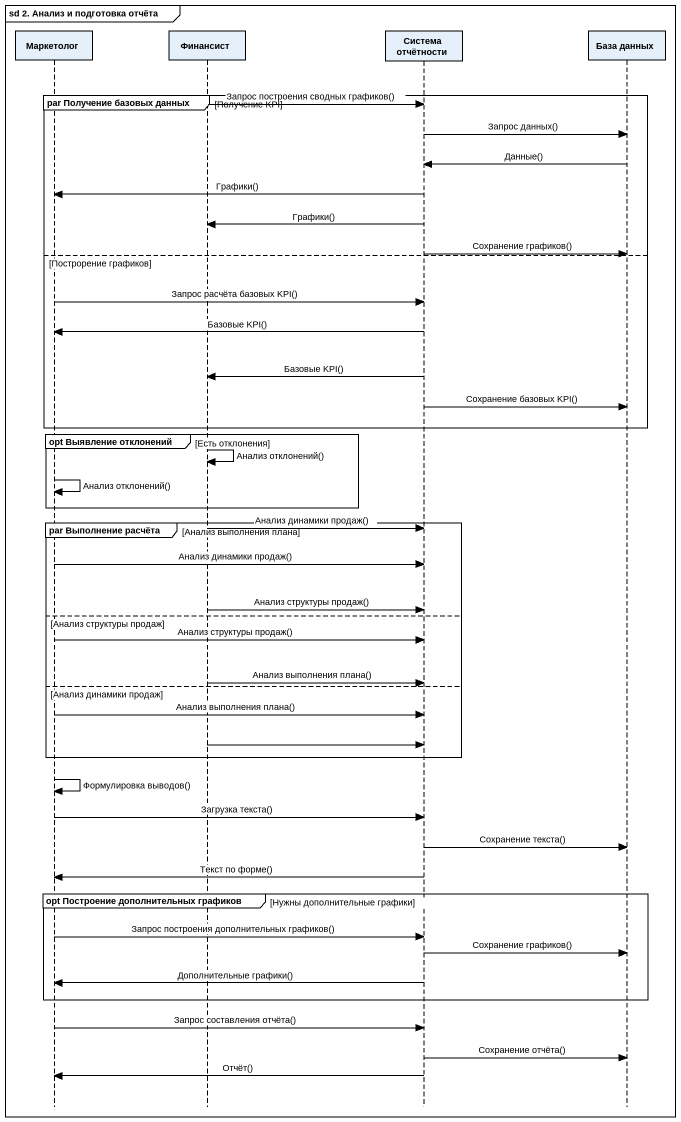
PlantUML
@startuml
mainframe sd 2. Анализ и подготовка отчёта
hide footbox
participant Маркетолог
participant Финансист
participant "Система отчётности" as Система_отчётности
participant "База данных" as База_данных

group par Получение базовых данных [Получение KPI]
  Финансист -> Система_отчётности : Запрос построения сводных графиков()
  Система_отчётности -> База_данных : Запрос данных()
  База_данных -> Система_отчётности : Данные()
  Система_отчётности -> Маркетолог : Графики()
  Система_отчётности -> Финансист : Графики()
  Система_отчётности -> База_данных : Сохранение графиков()
else Построрение графиков
  Маркетолог -> Система_отчётности : Запрос расчёта базовых KPI()
  Система_отчётности -> Маркетолог : Базовые KPI()
  Система_отчётности -> Финансист : Базовые KPI()
  Система_отчётности -> База_данных : Сохранение базовых KPI()
end
group opt Выявление отклонений [Есть отклонения]
  Финансист -> Финансист : Анализ отклонений()
  Маркетолог -> Маркетолог : Анализ отклонений()
end
group par Выполнение расчёта [Анализ выполнения плана]
  Финансист -> Система_отчётности : Анализ динамики продаж()
  Маркетолог -> Система_отчётности : Анализ динамики продаж()
  Финансист -> Система_отчётности : Анализ структуры продаж()
else Анализ структуры продаж
  Маркетолог -> Система_отчётности : Анализ структуры продаж()
  Финансист -> Система_отчётности : Анализ выполнения плана()
else Анализ динамики продаж
  Маркетолог -> Система_отчётности : Анализ выполнения плана()
  Финансист -> Система_отчётности
end
Маркетолог -> Маркетолог : Формулировка выводов()
Маркетолог -> Система_отчётности : Загрузка текста()
Система_отчётности -> База_данных : Сохранение текста()
Система_отчётности -> Маркетолог : Текст по форме()
group opt Построение дополнительных графиков [Нужны дополнительные графики]
  Маркетолог -> Система_отчётности : Запрос построения дополнительных графиков()
  Система_отчётности -> База_данных : Сохранение графиков()
  Система_отчётности -> Маркетолог : Дополнительные графики()
end
Маркетолог -> Система_отчётности : Запрос составления отчёта()
Система_отчётности -> База_данных : Сохранение отчёта()
Система_отчётности -> Маркетолог : Отчёт()
@enduml
